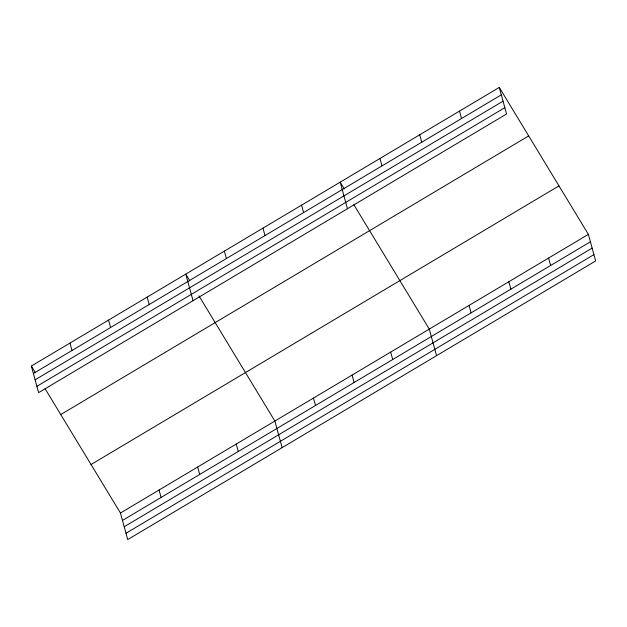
<?xml version="1.0" encoding="UTF-8"?>
<svg xmlns="http://www.w3.org/2000/svg" width="627" height="627" viewBox="0 0 627 627"><rect width="100%" height="100%" fill="white"/><g stroke="black" fill="none" stroke-linecap="round" stroke-linejoin="round"><path stroke-width="0.94" d="M499.28 87.419L506.553 113.989L38.623 392.635L31.35 366.058L499.28 87.419L588.377 234.365L595.65 260.942L127.72 539.581L120.447 513.011L45.034 388.638M33.38 373.488L501.31 94.842M35.112 379.805L503.042 101.159M36.891 386.318L504.821 107.672M60.756 414.557L528.686 135.91M91.048 464.513L558.978 185.874M120.447 513.011L588.377 234.365M122.484 520.434L590.415 241.787M124.209 526.751L592.139 248.112M125.988 533.263L593.918 254.617M344.239 188.845L340.187 182.159L347.452 208.728M353.871 204.731L429.283 329.104L436.557 355.681M189.824 280.794L185.764 274.109L193.038 300.686M198.947 295.85L274.869 421.054L282.134 447.631M31.35 366.058L35.402 372.751M548.609 258.05L550.639 265.472M508.834 281.735L510.864 289.157M459.505 111.104L461.535 118.527M469.059 305.42L471.089 312.842M419.729 134.789L421.759 142.211M379.954 158.474L381.992 165.896M390.676 352.092L392.714 359.514M352.076 375.079L354.106 382.501M301.579 205.147L303.609 212.569M313.469 398.067L315.499 405.497M262.972 228.134L265.009 235.556M224.372 251.121L226.402 258.543M236.261 444.041L238.291 451.471M197.662 467.029L199.692 474.459M147.165 297.096L149.195 304.518M159.054 490.016L161.084 497.446M108.557 320.083L110.587 327.506M69.958 343.071L71.987 350.501"/></g></svg>
